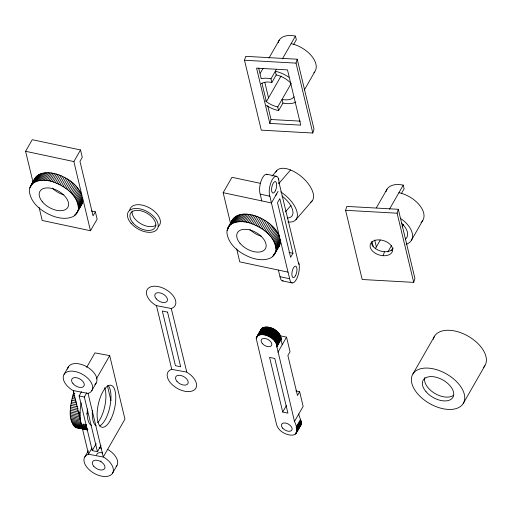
<?xml version="1.0" encoding="UTF-8"?>
<svg xmlns="http://www.w3.org/2000/svg" width="512" height="512" viewBox="0 0 512 512"><rect width="100%" height="100%" fill="white"/><g stroke="black" fill="none" stroke-linecap="round" stroke-linejoin="round"><path stroke-width="0.77" d="M87.904 429.786L76.173 427.642C65.997 419.59 71.251 402.496 73.875 391.802M92.077 448.032L88.422 454.246A16.09 9.389 29.8 0 0 89.766 470.253A16.09 9.389 29.8 0 0 111.61 474.387A16.09 9.389 29.8 0 0 103.616 457.12L88.538 454.214L81.222 423.61C79.379 416.826 79.962 409.645 81.19 402.81M78.387 208.563C77.978 195.264 65.03 186.24 53.606 182.112C45.229 178.598 29.555 179.206 29.35 191.168C30.739 203.93 42.95 212.474 54.163 216.512C59.68 218.291 65.843 219.2 71.437 217.235C78.918 215.13 78.163 205.798 82.72 201.005L82.509 197.581L78.176 205.139M275.942 249.952C275.533 236.653 262.586 227.629 251.162 223.501C242.784 219.987 227.11 220.595 226.906 232.563C228.294 245.318 240.506 253.862 251.718 257.901C257.235 259.68 263.398 260.595 268.992 258.624C276.474 256.518 275.718 247.187 280.275 242.394L280.064 238.97L275.731 246.528M256.211 338.47L276.538 424.461C278.022 430.4 284.173 434.15 289.926 435.027C299.539 436.499 297.222 426.906 294.49 421.459L276.064 343.162L274.342 340.57L271.782 338.189L268.659 336.269L265.306 335.014L262.074 334.56L259.315 334.95L257.024 336.48L256.211 338.47L261.971 328.294C269.338 324.314 281.107 331.034 281.005 339.507L276.678 347.066M299.942 426.253C303.744 422.848 298.726 417.626 298.816 413.901M79.603 207.405L81.542 204.992L82.72 201.005M277.901 248.051L279.546 245.459L280.275 242.394M260.538 330.912L261.971 328.294M244.506 60.25L245.709 56.346L297.229 59.219L314.003 129.133L312.8 133.037L261.28 130.163L244.506 60.25L296.026 63.123L312.8 133.037M269.824 123.411L256.563 68.154L287.482 69.882L300.736 125.133L269.824 123.411L271.027 119.507L267.712 105.69M296.026 63.123L297.229 59.219M345.594 210.323L346.797 206.413L398.317 209.286L414.918 278.47L413.715 282.374L362.189 279.501L345.594 210.323L397.114 213.197L413.715 282.374M383.206 255.718L384.435 251.731M397.114 213.197L398.317 209.286M77.901 203.942L82.227 196.384C78.432 184.992 67.379 177.478 56.333 174.061C51.27 172.653 45.715 172.038 40.666 173.837C34.298 175.757 33.293 183.373 29.766 187.974M231.994 220.826C236.653 211.802 249.158 213.472 257.094 216.512C266.835 220.39 276.435 227.437 279.782 237.773L275.45 245.331M275.072 244.115L279.398 236.557L271.437 202.957L278.08 191.354M32.998 182.08L25.6 151.296L32.243 139.693L80.525 149.965L82.285 157.293L79.968 161.338L93.05 215.859L95.366 211.814L91.475 210.989M30.56 186.074L34.893 178.515M30.112 186.995L35.437 177.651M31.757 184.403L36.083 176.845M32.493 183.661L36.826 176.102M33.331 182.989L37.658 175.43M34.246 182.381L38.579 174.822M35.251 181.85L39.584 174.291M36.339 181.395L40.666 173.837M37.498 181.011L41.824 173.453M38.726 180.71L43.059 173.152M40.019 180.486L44.352 172.928M41.376 180.346L45.702 172.787M42.784 180.288L47.11 172.723M44.237 180.307L48.57 172.749M45.734 180.41L50.061 172.851M47.264 180.589L51.597 173.03M48.826 180.858L53.152 173.293M50.406 181.197L54.733 173.638M52 181.619L56.333 174.061M53.606 182.112L57.939 174.554M55.213 182.682L59.539 175.123M56.813 183.322L61.139 175.763M58.4 184.032L62.726 176.474M59.968 184.806L64.294 177.248M77.517 202.726L81.843 195.168L73.882 161.568L80.525 149.965M61.51 185.645L65.837 178.086M63.021 186.541L67.347 178.976M64.486 187.488L68.819 179.93M65.914 188.486L70.24 180.928M67.29 189.536L71.616 181.978M68.602 190.624L72.934 183.066M69.856 191.75L74.182 184.192M71.04 192.909L75.366 185.35M72.154 194.093L76.48 186.534M73.184 195.302L77.51 187.744M74.131 196.525L78.464 188.966M74.995 197.766L79.328 190.208M75.77 199.008L80.102 191.45M76.448 200.256L80.781 192.691M77.03 201.491L81.363 193.933M78.355 206.31L82.682 198.752M78.426 207.456L82.752 199.898M74.445 215.642L75.232 214.266M78.253 209.632L82.579 202.074M75.277 214.963L76.064 213.587M76.019 214.221L82.336 203.098M76.666 213.414L81.99 204.07M39.117 207.469L42.202 220.474L90.477 230.746L97.126 219.142L95.366 211.814M64.07 374.362L68.397 366.797M86.675 367.315L94.938 352.883L109.702 355.616L124.947 419.149L103.302 456.941L88.058 393.408L72.973 390.502A16.09 9.389 29.8 0 1 64.986 373.242A16.09 9.389 29.8 0 1 86.829 377.37A16.09 9.389 29.8 0 1 88.173 393.376L88.058 393.408M260.269 73.261L263.034 68.435M268.954 58.099L279.213 40.186M101.005 445.517L97.459 451.706L92.25 450.592L79.13 395.923L81.491 391.802M97.459 451.706L84.346 397.03L86.707 392.909M96.32 378.976L109.702 355.616M91.795 390.688L96.122 383.13M261.318 83.642A17.914 10.451 29.8 0 1 271.859 82.483L270.982 78.816L276.499 69.19M282.426 58.835L295.45 36.096L296.333 39.757L293.574 44.57M271.859 82.483L276.192 74.925L275.309 71.258A23.277 13.581 29.8 0 1 288.858 77.261M281.062 76.019L266.374 101.658L261.958 83.258M230.739 224.237L223.155 192.685L231.968 177.299L260.55 183.379M266.33 105.466A23.277 13.581 29.8 0 0 278.611 110.624L277.734 106.963L291.155 83.526M278.611 110.624L282.944 103.066L282.061 99.398A17.914 10.451 29.8 0 0 294.17 96.813M84.8 456.934L88.339 450.752M92.25 450.592L96.186 443.718M304.32 90.003L314.989 71.373A23.277 13.581 29.8 0 0 291.123 43.654M228.115 227.462L232.442 219.904M227.667 228.384L232.992 219.04M229.312 225.792L233.638 218.234M227.322 229.363L230.074 224.55M230.861 223.174L231.648 221.798M227.078 230.387L228.256 228.32M230.048 225.05L234.381 217.491M230.88 224.378L235.213 216.819M231.802 223.77L236.134 216.211M232.806 223.238L237.139 215.68M233.894 222.784L238.221 215.226M235.053 222.4L239.379 214.842M236.282 222.099L240.608 214.541M237.574 221.875L241.907 214.317M238.931 221.734L243.258 214.176M240.339 221.677L244.666 214.118M241.792 221.696L246.125 214.138M243.29 221.798L247.616 214.24M244.819 221.984L249.152 214.419M246.381 222.246L250.707 214.688M247.962 222.586L252.288 215.027M249.555 223.008L253.888 215.45M251.162 223.501L255.488 215.942M252.768 224.07L257.094 216.512M254.368 224.71L258.694 217.152M112.525 473.267L116.851 465.709M255.955 225.421L260.282 217.862M257.523 226.195L261.85 218.637M259.066 227.034L263.392 219.475M260.576 227.93L264.902 220.365M262.042 228.877L266.374 221.318M263.469 229.875L267.795 222.317M264.838 230.925L269.171 223.366M266.157 232.013L270.483 224.454M267.411 233.139L271.738 225.581M268.595 234.298L272.922 226.739M269.702 235.482L274.035 227.923M270.739 236.691L275.066 229.133M271.686 237.914L276.019 230.355M272.55 239.155L276.883 231.597M273.325 240.397L277.651 232.838M274.003 241.645L278.336 234.08M274.586 242.886L278.918 235.322M275.91 247.699L280.237 240.141M275.981 248.845L280.307 241.286M275.808 251.021L280.134 243.462M272.832 256.352L274.406 253.606M273.574 255.61L279.891 244.486M274.214 254.81L279.546 245.459M292.941 253.28L290.624 257.325L277.504 202.65L279.821 198.611L292.941 253.28L288.998 252.378M256.57 337.21L261.357 328.922M256.41 337.613L261.645 328.595M256.288 338.035L260.614 330.47M258.01 335.584L262.336 328.026M258.406 335.341L262.739 327.782M258.848 335.13L263.174 327.571M259.315 334.95L263.642 327.392M259.814 334.81L264.141 327.245M260.339 334.694L264.672 327.136M260.896 334.618L265.229 327.053M261.472 334.566L265.805 327.008M262.074 334.56L266.406 327.002M262.694 334.579L267.021 327.021M263.328 334.637L267.661 327.078M263.974 334.733L268.307 327.168M264.634 334.854L268.966 327.296M265.306 335.014L269.632 327.45M265.978 335.2L270.304 327.642M266.65 335.424L270.976 327.866M267.322 335.674L271.654 328.115M267.994 335.955L272.32 328.397M268.659 336.269L272.986 328.704M269.312 336.602L273.638 329.043M269.952 336.966L274.285 329.402M270.579 337.35L274.912 329.792M271.187 337.76L275.52 330.202M271.782 338.189L276.109 330.624M272.346 338.637L276.678 331.072M272.89 339.098L277.216 331.539M273.402 339.578L277.734 332.019M273.888 340.07L278.214 332.506M274.342 340.57L278.669 333.011M274.758 341.082L279.091 333.523M275.142 341.6L279.475 334.042M275.488 342.118L279.821 334.56M275.795 342.643L280.128 335.085M276.064 343.162L280.397 335.603M276.294 343.686L280.621 336.122M276.48 344.198L280.806 336.64M276.621 344.704L280.954 337.146M276.723 345.203L281.05 337.645M276.774 345.69L281.107 338.131M276.787 346.17L281.114 338.605M276.755 346.624L281.082 339.066M277.888 352.275L286.547 337.158L280.48 335.846M376.358 207.834L387.014 189.222M389.421 209.28L403.251 185.133L404.134 188.8L401.376 193.606M375.258 248.806L380.256 240.09M282.694 412.032L269.581 357.382L274.797 358.49L287.91 413.146L282.694 412.032L286.515 405.363M295.853 390.918L299.642 391.725L297.472 395.501L287.878 355.507L290.042 351.725L286.547 337.158M387.898 251.878L391.443 245.69M402.112 227.053L403.699 224.288M391.533 250.726L393.107 247.981M294.49 421.459L303.149 406.342L299.642 391.725M296.09 427.213L300.416 419.654M296.358 427.731L300.685 420.173M296.582 428.256L300.915 420.691M296.768 428.768L301.101 421.21M296.915 429.274L301.242 421.715M297.011 429.773L301.344 422.214M297.069 430.266L301.395 422.701M297.075 430.739L301.408 423.174M295.251 434.086L296.038 432.71M297.043 431.194L301.376 423.635M295.616 433.818L299.552 426.944M295.942 433.517L301.299 424.077M296.23 433.19L301.178 424.499M411.315 240.454L422.79 220.41M412.922 373.952L434.573 336.154M463.2 403.565A29.178 17.024 29.8 0 0 433.28 368.826A29.178 17.024 29.8 0 0 417.709 393.882A29.178 17.024 29.8 0 0 463.2 403.565L484.845 365.766M272.013 176.147L276.666 170.784M278.592 183.782L290.579 169.958M285.344 211.923L291.078 205.312M295.974 219.571L312.128 200.934M86.496 429.837L83.974 428.602L81.978 425.658L83.526 424.083L86.496 424.717M171.264 308.506L171.373 308.474A16.09 9.389 29.8 0 0 170.035 292.467A16.09 9.389 29.8 0 0 148.192 288.339A16.09 9.389 29.8 0 0 156.179 305.6L171.264 308.506L186.822 372.218A16.09 9.389 29.8 0 1 194.81 389.485A16.09 9.389 29.8 0 1 172.966 385.35A16.09 9.389 29.8 0 1 171.622 369.344L186.502 372.038M77.536 427.814L76.173 427.642M271.027 119.507L300.358 121.139M99.085 447.802L101.414 448.237M266.675 174.227L276.614 176.339M267.738 174.746A11.264 4.41 -78 0 0 261.389 180.211A11.264 4.41 -78 0 0 260.211 194.144L269.862 196.198L271.437 202.957L223.155 192.685M25.6 151.296L73.882 161.568M279.034 182.611L298.138 261.907A11.264 4.41 -78 0 1 296.71 278.771A11.264 4.41 -78 0 1 289.677 278.758L288.032 272.134L239.75 261.862L236.672 248.858M278.374 270.08L280.019 276.704L289.677 278.758M282.285 280.819L292.224 282.938M73.35 393.421L74.835 393.741M79.13 395.923L84.346 397.03M72.864 395.078L74.349 395.392M72.41 396.762L74.643 397.235M72.006 398.464L75.718 399.258M71.642 400.179L76.096 401.133M71.322 401.901L76.518 403.008M71.046 403.622L76.986 404.89M70.816 405.338L77.504 406.758M70.637 407.034L78.067 408.608M70.509 408.704L77.939 410.285M70.432 410.342L80.083 412.397M70.4 411.942L80.058 413.997M70.419 413.504L80.077 415.558M70.49 415.008L80.147 417.062M70.605 416.454L80.262 418.509M70.778 417.843L80.435 419.898M70.995 419.155L80.646 421.21L73.293 390.682M71.258 420.397L80.915 422.451M71.571 421.549L81.222 423.61L81.978 425.658M71.923 422.624L81.581 424.678M82.765 424.922L86.477 425.709M72.32 423.603L86.458 426.605M72.762 424.493L86.438 427.392M73.248 425.28L87.162 428.237M73.766 425.965L82.675 427.866M83.437 428.019L87.149 428.806M83.437 428.486L87.149 429.274M74.317 426.547L83.974 428.602M74.906 427.021L82.336 428.602M83.45 428.838L87.162 429.626M75.526 427.386L87.194 429.869M107.629 449.382L107.949 449.562A16.09 9.389 29.8 0 1 116.09 466.682M278.394 178.451L278.784 179.904M298.694 263.021L299.085 264.48M374.682 240.019L376.339 246.918M371.968 241.498L373.254 246.867M264.858 82.547L268.538 97.882M258.688 68.09L261.082 78.061M280.064 238.97L288.032 272.134M156.493 305.779L171.738 369.312M82.509 197.581L90.477 230.746M107.43 385.843L110.938 400.474M260.211 194.144L261.779 200.909M281.005 339.507L282.214 344.717M279.034 182.938L279.027 182.278A11.264 4.41 -78 0 0 272.736 178.886A11.264 4.41 -78 0 0 269.862 196.198M108.058 385.389A21.453 8.39 -78 0 1 109.843 406.938A21.453 8.39 -78 0 1 99.45 425.933M96.134 425.798A21.453 8.39 -78 0 1 92.416 410.336M104.691 387.68A21.453 8.39 -78 0 1 97.715 422.656M91.315 425.293A21.453 8.39 -78 0 1 87.411 408.998M88.506 454.458A16.09 9.389 29.8 0 1 88.288 453.05M101.242 461.222A6.97 4.07 29.8 0 1 100.845 460.998M96.634 455.021A6.97 4.07 29.8 0 1 102.675 452.992M67.59 369.146A16.09 9.389 29.8 0 1 86.765 366.726A16.09 9.389 29.8 0 1 94.886 384.531M87.718 411.75A21.453 8.39 -78 0 1 86.694 414.061M276.557 193.914A11.264 4.41 -78 0 1 275.674 195.52M280.666 191.853A23.277 11.597 40.9 0 1 297.018 212A23.277 11.597 40.9 0 1 287.891 221.965M275.866 172.09A23.277 11.597 40.9 0 1 302.234 177.306A23.277 11.597 40.9 0 1 310.368 202.413M281.997 196.077A17.914 8.922 40.9 0 1 292.691 210.272A17.914 8.922 40.9 0 1 287.264 218.029M261.382 236.243A16.09 9.389 29.8 0 1 249.914 229.536M283.162 280.858A11.264 4.41 -78 0 1 280.019 276.704M433.299 339.264A29.178 17.024 29.8 0 1 467.872 336.019A29.178 17.024 29.8 0 1 483.456 367.533M453.696 395.181A17.165 10.016 29.8 0 1 434.458 393.197A17.165 10.016 29.8 0 1 424.877 377.453M129.645 210.528A16.845 9.83 29.8 0 1 148.742 207.475A16.845 9.83 29.8 0 1 159.142 225.696M158.707 226.182A16.845 9.83 29.8 0 1 158.221 226.63M156.115 225.037A14.157 8.262 29.8 0 1 140.64 223.642A14.157 8.262 29.8 0 1 132.186 210.944M392.896 248.781A11.597 7.507 17.1 0 1 380.39 250.989A11.597 7.507 17.1 0 1 371.322 242.112M390.106 254.202A11.597 7.507 17.1 0 1 370.893 248.851A11.597 7.507 17.1 0 1 382.758 240.39A11.597 7.507 17.1 0 1 390.56 253.875M400.986 218.739A23.277 13.581 29.8 0 1 406.074 244.339M386.003 191.706A23.277 13.581 29.8 0 1 403.251 185.133M398.925 192.691A23.277 13.581 29.8 0 1 419.418 205.03A23.277 13.581 29.8 0 1 422.278 221.139M421.683 221.818A23.277 13.581 29.8 0 1 421.011 222.432M401.446 223.155A17.914 10.451 29.8 0 1 405.318 239.29M63.827 194.854A16.09 9.389 29.8 0 1 52.365 188.147M277.734 106.963A17.914 10.451 29.8 0 1 265.472 100.947M276.192 74.925A17.914 10.451 29.8 0 1 290.906 83.219M278.195 42.662A23.277 13.581 29.8 0 1 295.45 36.096M314.477 72.102A23.277 13.581 29.8 0 1 313.882 72.774M295.814 102.061A23.277 13.581 29.8 0 1 282.944 103.066M261.018 78.72A23.277 13.581 29.8 0 1 270.982 78.816M167.552 312.128L162.336 311.021L175.45 365.69L180.666 366.797L167.552 312.128M93.798 466.323A6.97 4.07 29.8 0 0 104.666 468.64A6.97 4.07 29.8 0 0 97.517 460.339A6.97 4.07 29.8 0 0 93.798 466.323M73.069 383.75A6.97 4.07 29.8 0 0 83.936 386.061A6.97 4.07 29.8 0 0 76.787 377.76A6.97 4.07 29.8 0 0 73.069 383.75M110.81 419.334A21.453 8.39 -78 0 0 111.437 385.414A21.453 8.39 -78 0 0 97.114 413.984A21.453 8.39 -78 0 0 110.81 419.334M156.269 298.848A6.97 4.07 29.8 0 0 167.142 301.158A6.97 4.07 29.8 0 0 159.994 292.858A6.97 4.07 29.8 0 0 156.269 298.848M176.998 381.421A6.97 4.07 29.8 0 0 187.872 383.738A6.97 4.07 29.8 0 0 180.723 375.437A6.97 4.07 29.8 0 0 176.998 381.421M282.656 428.154A5.901 3.443 29.8 0 0 291.859 430.112A5.901 3.443 29.8 0 0 285.805 423.091A5.901 3.443 29.8 0 0 282.656 428.154M262.368 343.584A5.901 3.443 29.8 0 0 271.565 345.542A5.901 3.443 29.8 0 0 265.517 338.522A5.901 3.443 29.8 0 0 262.368 343.584M239.955 243.226A16.09 9.389 29.8 0 0 265.158 249.082A16.09 9.389 29.8 0 0 249.203 229.798A16.09 9.389 29.8 0 0 239.955 243.226M295.693 275.347A5.901 2.31 -78 0 0 295.725 266.144A5.901 2.31 -78 0 0 291.853 274.195A5.901 2.31 -78 0 0 295.693 275.347M275.398 190.778A5.901 2.31 -78 0 0 275.43 181.574A5.901 2.31 -78 0 0 271.558 189.626A5.901 2.31 -78 0 0 275.398 190.778M426.086 391.776A17.165 10.016 29.8 0 0 452.845 397.466A17.165 10.016 29.8 0 0 435.245 377.03A17.165 10.016 29.8 0 0 426.086 391.776M131.085 223.36A16.845 9.83 29.8 0 0 157.344 228.947A16.845 9.83 29.8 0 0 140.077 208.896A16.845 9.83 29.8 0 0 131.085 223.36M132.96 222.886A14.157 8.262 29.8 0 0 155.034 227.584A14.157 8.262 29.8 0 0 140.518 210.726A14.157 8.262 29.8 0 0 132.96 222.886M42.4 201.837A16.09 9.389 29.8 0 0 67.603 207.693A16.09 9.389 29.8 0 0 51.648 188.41A16.09 9.389 29.8 0 0 42.4 201.837"/></g></svg>
